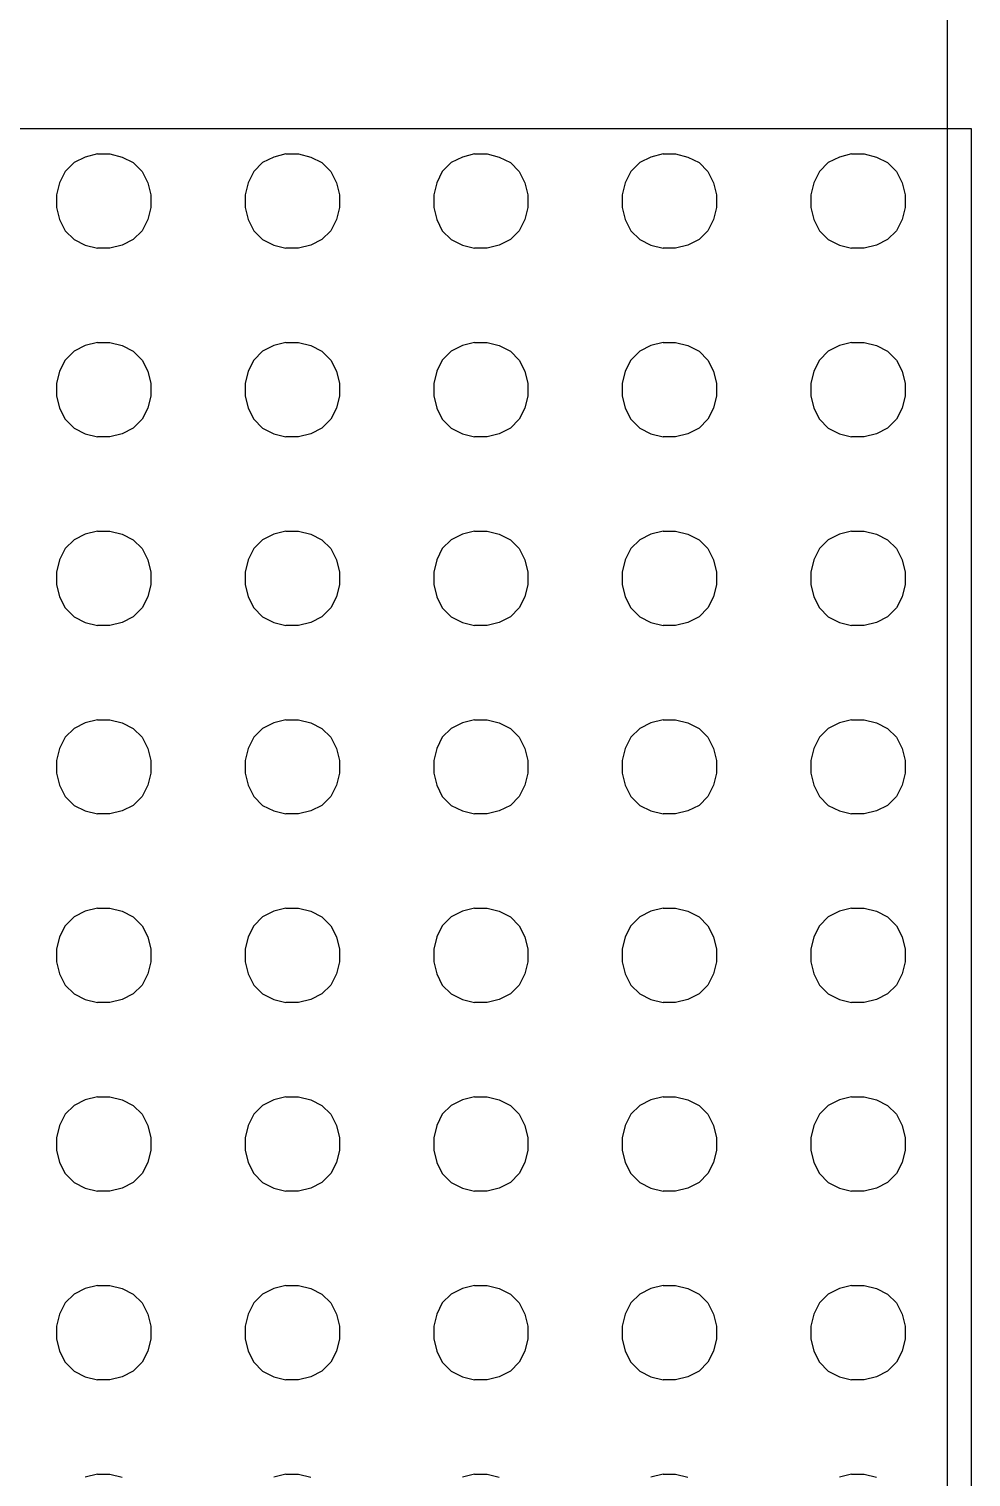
# Model space of a CAD drawing. Header units: inches. Extents: x -1316 to 22433, y -200 to 8737.
# Drawn here: x 155.725 to 157.222, y 853.989 to 856.291 of the extents above; entities that cross this region are included whole.
import ezdxf

# ---------------------------------------------------------------- set-up
doc = ezdxf.new("R2010")
doc.units = ezdxf.units.IN
doc.header["$LTSCALE"] = 10
doc.header["$MEASUREMENT"] = 0
doc.layers.get('0').update_dxf_attribs({"linetype": 'CONTINUOUS'})
for name, color, linetype in [('HATCH', 5, 'CONTINUOUS'), ('S-HDWR', 104, 'CONTINUOUS'), ('S-ROOF', 2, 'CONTINUOUS'), ('S-WALL', 6, 'CONTINUOUS'), ('WALL', 7, 'CONTINUOUS')]:
    doc.layers.add(name, color=color, linetype=linetype)

# ---------------------------------------------------------------- blocks, each defined once
blk = doc.blocks.new('*X345')
at = {"color": 0}
for p, q in [((315.4267, 24.6877), (315.4073, 24.6925)), ((315.4267, 24.6877), (315.4466, 24.6877)), ((315.4466, 24.6877), (315.4659, 24.6925)), ((315.7264, 24.6877), (315.7071, 24.6925)), ((315.7264, 24.6877), (315.7463, 24.6877)), ((315.7463, 24.6877), (315.7657, 24.6925)), ((316.0261, 24.6877), (316.0068, 24.6925)), ((316.0261, 24.6877), (316.0461, 24.6877)), ((316.0461, 24.6877), (316.0654, 24.6925)), ((316.3259, 24.6877), (316.3066, 24.6925)), ((316.3259, 24.6877), (316.3458, 24.6877)), ((316.3458, 24.6877), (316.3651, 24.6925)), ((316.6256, 24.6877), (316.6063, 24.6925)), ((316.6256, 24.6877), (316.6455, 24.6877)), ((316.6455, 24.6877), (316.6649, 24.6925)), ((315.4073, 24.533), (315.4267, 24.5378)), ((315.4466, 24.5378), (315.4267, 24.5378)), ((315.4659, 24.533), (315.4466, 24.5378)), ((315.7071, 24.533), (315.7264, 24.5378)), ((315.7463, 24.5378), (315.7264, 24.5378)), ((315.7657, 24.533), (315.7463, 24.5378)), ((316.0068, 24.533), (316.0261, 24.5378)), ((316.0461, 24.5378), (316.0261, 24.5378)), ((316.0654, 24.533), (316.0461, 24.5378)), ((316.3066, 24.533), (316.3259, 24.5378)), ((316.3458, 24.5378), (316.3259, 24.5378)), ((316.3651, 24.533), (316.3458, 24.5378)), ((316.6063, 24.533), (316.6256, 24.5378)), ((316.6455, 24.5378), (316.6256, 24.5378)), ((316.6649, 24.533), (316.6455, 24.5378)), ((315.3754, 24.51), (315.3895, 24.5241)), ((315.3895, 24.5241), (315.4073, 24.533)), ((315.4837, 24.5241), (315.4659, 24.533)), ((315.4978, 24.51), (315.4837, 24.5241)), ((315.6752, 24.51), (315.6893, 24.5241)), ((315.6893, 24.5241), (315.7071, 24.533)), ((315.7835, 24.5241), (315.7657, 24.533)), ((315.7976, 24.51), (315.7835, 24.5241)), ((315.9749, 24.51), (315.989, 24.5241)), ((315.989, 24.5241), (316.0068, 24.533)), ((316.0832, 24.5241), (316.0654, 24.533)), ((316.0973, 24.51), (316.0832, 24.5241)), ((316.2747, 24.51), (316.2887, 24.5241)), ((316.2887, 24.5241), (316.3066, 24.533)), ((316.383, 24.5241), (316.3651, 24.533)), ((316.397, 24.51), (316.383, 24.5241)), ((316.5744, 24.51), (316.5885, 24.5241)), ((316.5885, 24.5241), (316.6063, 24.533)), ((316.6827, 24.5241), (316.6649, 24.533)), ((316.6968, 24.51), (316.6827, 24.5241)), ((315.3617, 24.4729), (315.3665, 24.4922)), ((315.3665, 24.4922), (315.3754, 24.51)), ((315.5067, 24.4922), (315.4978, 24.51)), ((315.5116, 24.4729), (315.5067, 24.4922)), ((315.6614, 24.4729), (315.6663, 24.4922)), ((315.6663, 24.4922), (315.6752, 24.51)), ((315.8065, 24.4922), (315.7976, 24.51)), ((315.8113, 24.4729), (315.8065, 24.4922)), ((315.9612, 24.4729), (315.966, 24.4922)), ((315.966, 24.4922), (315.9749, 24.51)), ((316.1062, 24.4922), (316.0973, 24.51)), ((316.111, 24.4729), (316.1062, 24.4922)), ((316.2609, 24.4729), (316.2657, 24.4922)), ((316.2657, 24.4922), (316.2747, 24.51)), ((316.4059, 24.4922), (316.397, 24.51)), ((316.4108, 24.4729), (316.4059, 24.4922)), ((316.5606, 24.4729), (316.5655, 24.4922)), ((316.5655, 24.4922), (316.5744, 24.51)), ((316.7057, 24.4922), (316.6968, 24.51)), ((316.7105, 24.4729), (316.7057, 24.4922)), ((315.3617, 24.4529), (315.3617, 24.4729)), ((315.5116, 24.4529), (315.5116, 24.4729)), ((315.6614, 24.4529), (315.6614, 24.4729)), ((315.8113, 24.4529), (315.8113, 24.4729)), ((315.9612, 24.4529), (315.9612, 24.4729)), ((316.111, 24.4529), (316.111, 24.4729)), ((316.2609, 24.4529), (316.2609, 24.4729)), ((316.4108, 24.4529), (316.4108, 24.4729)), ((316.5606, 24.4529), (316.5606, 24.4729)), ((316.7105, 24.4529), (316.7105, 24.4729)), ((315.3665, 24.4336), (315.3617, 24.4529)), ((315.5067, 24.4336), (315.5116, 24.4529)), ((315.6663, 24.4336), (315.6614, 24.4529)), ((315.8065, 24.4336), (315.8113, 24.4529)), ((315.966, 24.4336), (315.9612, 24.4529)), ((316.1062, 24.4336), (316.111, 24.4529)), ((316.2657, 24.4336), (316.2609, 24.4529)), ((316.4059, 24.4336), (316.4108, 24.4529)), ((316.5655, 24.4336), (316.5606, 24.4529)), ((316.7057, 24.4336), (316.7105, 24.4529)), ((315.3754, 24.4158), (315.3665, 24.4336)), ((315.4978, 24.4158), (315.5067, 24.4336)), ((315.6752, 24.4158), (315.6663, 24.4336)), ((315.7976, 24.4158), (315.8065, 24.4336)), ((315.9749, 24.4158), (315.966, 24.4336)), ((316.0973, 24.4158), (316.1062, 24.4336)), ((316.2747, 24.4158), (316.2657, 24.4336)), ((316.397, 24.4158), (316.4059, 24.4336)), ((316.5744, 24.4158), (316.5655, 24.4336)), ((316.6968, 24.4158), (316.7057, 24.4336)), ((315.3895, 24.4017), (315.3754, 24.4158)), ((315.4073, 24.3928), (315.3895, 24.4017)), ((315.4659, 24.3928), (315.4837, 24.4017)), ((315.4837, 24.4017), (315.4978, 24.4158)), ((315.6893, 24.4017), (315.6752, 24.4158)), ((315.7071, 24.3928), (315.6893, 24.4017)), ((315.7657, 24.3928), (315.7835, 24.4017)), ((315.7835, 24.4017), (315.7976, 24.4158)), ((315.989, 24.4017), (315.9749, 24.4158)), ((316.0068, 24.3928), (315.989, 24.4017)), ((316.0654, 24.3928), (316.0832, 24.4017)), ((316.0832, 24.4017), (316.0973, 24.4158)), ((316.2887, 24.4017), (316.2747, 24.4158)), ((316.3066, 24.3928), (316.2887, 24.4017)), ((316.3651, 24.3928), (316.383, 24.4017)), ((316.383, 24.4017), (316.397, 24.4158)), ((316.5885, 24.4017), (316.5744, 24.4158)), ((316.6063, 24.3928), (316.5885, 24.4017)), ((316.6649, 24.3928), (316.6827, 24.4017)), ((316.6827, 24.4017), (316.6968, 24.4158)), ((315.4267, 24.388), (315.4073, 24.3928)), ((315.4267, 24.388), (315.4466, 24.388)), ((315.4466, 24.388), (315.4659, 24.3928)), ((315.7264, 24.388), (315.7071, 24.3928)), ((315.7264, 24.388), (315.7463, 24.388)), ((315.7463, 24.388), (315.7657, 24.3928)), ((316.0261, 24.388), (316.0068, 24.3928)), ((316.0261, 24.388), (316.0461, 24.388)), ((316.0461, 24.388), (316.0654, 24.3928)), ((316.3259, 24.388), (316.3066, 24.3928)), ((316.3259, 24.388), (316.3458, 24.388)), ((316.3458, 24.388), (316.3651, 24.3928)), ((316.6256, 24.388), (316.6063, 24.3928)), ((316.6256, 24.388), (316.6455, 24.388)), ((316.6455, 24.388), (316.6649, 24.3928)), ((315.4073, 24.2333), (315.4267, 24.2381)), ((315.4466, 24.2381), (315.4267, 24.2381)), ((315.4659, 24.2333), (315.4466, 24.2381)), ((315.7071, 24.2333), (315.7264, 24.2381)), ((315.7463, 24.2381), (315.7264, 24.2381)), ((315.7657, 24.2333), (315.7463, 24.2381)), ((316.0068, 24.2333), (316.0261, 24.2381)), ((316.0461, 24.2381), (316.0261, 24.2381)), ((316.0654, 24.2333), (316.0461, 24.2381)), ((316.3066, 24.2333), (316.3259, 24.2381)), ((316.3458, 24.2381), (316.3259, 24.2381)), ((316.3651, 24.2333), (316.3458, 24.2381)), ((316.6063, 24.2333), (316.6256, 24.2381)), ((316.6455, 24.2381), (316.6256, 24.2381)), ((316.6649, 24.2333), (316.6455, 24.2381)), ((315.3754, 24.2103), (315.3895, 24.2243)), ((315.3895, 24.2243), (315.4073, 24.2333)), ((315.4837, 24.2243), (315.4659, 24.2333)), ((315.4978, 24.2103), (315.4837, 24.2243)), ((315.6752, 24.2103), (315.6893, 24.2243)), ((315.6893, 24.2243), (315.7071, 24.2333)), ((315.7835, 24.2243), (315.7657, 24.2333)), ((315.7976, 24.2103), (315.7835, 24.2243)), ((315.9749, 24.2103), (315.989, 24.2243)), ((315.989, 24.2243), (316.0068, 24.2333)), ((316.0832, 24.2243), (316.0654, 24.2333)), ((316.0973, 24.2103), (316.0832, 24.2243)), ((316.2747, 24.2103), (316.2887, 24.2243)), ((316.2887, 24.2243), (316.3066, 24.2333)), ((316.383, 24.2243), (316.3651, 24.2333)), ((316.397, 24.2103), (316.383, 24.2243)), ((316.5744, 24.2103), (316.5885, 24.2243)), ((316.5885, 24.2243), (316.6063, 24.2333)), ((316.6827, 24.2243), (316.6649, 24.2333)), ((316.6968, 24.2103), (316.6827, 24.2243)), ((315.3617, 24.1731), (315.3665, 24.1924)), ((315.3665, 24.1924), (315.3754, 24.2103)), ((315.5067, 24.1924), (315.4978, 24.2103)), ((315.5116, 24.1731), (315.5067, 24.1924)), ((315.6614, 24.1731), (315.6663, 24.1924)), ((315.6663, 24.1924), (315.6752, 24.2103)), ((315.8065, 24.1924), (315.7976, 24.2103)), ((315.8113, 24.1731), (315.8065, 24.1924)), ((315.9612, 24.1731), (315.966, 24.1924)), ((315.966, 24.1924), (315.9749, 24.2103)), ((316.1062, 24.1924), (316.0973, 24.2103)), ((316.111, 24.1731), (316.1062, 24.1924)), ((316.2609, 24.1731), (316.2657, 24.1924)), ((316.2657, 24.1924), (316.2747, 24.2103)), ((316.4059, 24.1924), (316.397, 24.2103)), ((316.4108, 24.1731), (316.4059, 24.1924)), ((316.5606, 24.1731), (316.5655, 24.1924)), ((316.5655, 24.1924), (316.5744, 24.2103)), ((316.7057, 24.1924), (316.6968, 24.2103)), ((316.7105, 24.1731), (316.7057, 24.1924)), ((315.3617, 24.1532), (315.3617, 24.1731)), ((315.5116, 24.1532), (315.5116, 24.1731)), ((315.6614, 24.1532), (315.6614, 24.1731)), ((315.8113, 24.1532), (315.8113, 24.1731)), ((315.9612, 24.1532), (315.9612, 24.1731)), ((316.111, 24.1532), (316.111, 24.1731)), ((316.2609, 24.1532), (316.2609, 24.1731)), ((316.4108, 24.1532), (316.4108, 24.1731)), ((316.5606, 24.1532), (316.5606, 24.1731)), ((316.7105, 24.1532), (316.7105, 24.1731)), ((315.3665, 24.1339), (315.3617, 24.1532)), ((315.5067, 24.1339), (315.5116, 24.1532)), ((315.6663, 24.1339), (315.6614, 24.1532)), ((315.8065, 24.1339), (315.8113, 24.1532)), ((315.966, 24.1339), (315.9612, 24.1532)), ((316.1062, 24.1339), (316.111, 24.1532)), ((316.2657, 24.1339), (316.2609, 24.1532)), ((316.4059, 24.1339), (316.4108, 24.1532)), ((316.5655, 24.1339), (316.5606, 24.1532)), ((316.7057, 24.1339), (316.7105, 24.1532)), ((315.3754, 24.116), (315.3665, 24.1339)), ((315.4978, 24.116), (315.5067, 24.1339)), ((315.6752, 24.116), (315.6663, 24.1339)), ((315.7976, 24.116), (315.8065, 24.1339)), ((315.9749, 24.116), (315.966, 24.1339)), ((316.0973, 24.116), (316.1062, 24.1339)), ((316.2747, 24.116), (316.2657, 24.1339)), ((316.397, 24.116), (316.4059, 24.1339)), ((316.5744, 24.116), (316.5655, 24.1339)), ((316.6968, 24.116), (316.7057, 24.1339)), ((315.3895, 24.102), (315.3754, 24.116)), ((315.4073, 24.0931), (315.3895, 24.102)), ((315.4659, 24.0931), (315.4837, 24.102)), ((315.4837, 24.102), (315.4978, 24.116)), ((315.6893, 24.102), (315.6752, 24.116)), ((315.7071, 24.0931), (315.6893, 24.102)), ((315.7657, 24.0931), (315.7835, 24.102)), ((315.7835, 24.102), (315.7976, 24.116)), ((315.989, 24.102), (315.9749, 24.116)), ((316.0068, 24.0931), (315.989, 24.102)), ((316.0654, 24.0931), (316.0832, 24.102)), ((316.0832, 24.102), (316.0973, 24.116)), ((316.2887, 24.102), (316.2747, 24.116)), ((316.3066, 24.0931), (316.2887, 24.102)), ((316.3651, 24.0931), (316.383, 24.102)), ((316.383, 24.102), (316.397, 24.116)), ((316.5885, 24.102), (316.5744, 24.116)), ((316.6063, 24.0931), (316.5885, 24.102)), ((316.6649, 24.0931), (316.6827, 24.102)), ((316.6827, 24.102), (316.6968, 24.116)), ((315.4267, 24.0882), (315.4073, 24.093)), ((315.4267, 24.0882), (315.4466, 24.0882)), ((315.4466, 24.0882), (315.4659, 24.093)), ((315.7264, 24.0882), (315.7071, 24.093)), ((315.7264, 24.0882), (315.7463, 24.0882)), ((315.7463, 24.0882), (315.7657, 24.093)), ((316.0261, 24.0882), (316.0068, 24.093)), ((316.0261, 24.0882), (316.0461, 24.0882)), ((316.0461, 24.0882), (316.0654, 24.093)), ((316.3259, 24.0882), (316.3066, 24.093)), ((316.3259, 24.0882), (316.3458, 24.0882)), ((316.3458, 24.0882), (316.3651, 24.093)), ((316.6256, 24.0882), (316.6063, 24.093)), ((316.6256, 24.0882), (316.6455, 24.0882)), ((316.6455, 24.0882), (316.6649, 24.093)), ((315.4073, 23.9335), (315.4267, 23.9383)), ((315.4466, 23.9384), (315.4267, 23.9384)), ((315.4659, 23.9335), (315.4466, 23.9383)), ((315.7071, 23.9335), (315.7264, 23.9383)), ((315.7463, 23.9384), (315.7264, 23.9384)), ((315.7657, 23.9335), (315.7463, 23.9383)), ((316.0068, 23.9335), (316.0261, 23.9383)), ((316.0461, 23.9384), (316.0261, 23.9384)), ((316.0654, 23.9335), (316.0461, 23.9383)), ((316.3066, 23.9335), (316.3259, 23.9383)), ((316.3458, 23.9384), (316.3259, 23.9384)), ((316.3651, 23.9335), (316.3458, 23.9383)), ((316.6063, 23.9335), (316.6256, 23.9383)), ((316.6455, 23.9384), (316.6256, 23.9384)), ((316.6649, 23.9335), (316.6455, 23.9383)), ((315.3754, 23.9105), (315.3895, 23.9246)), ((315.3895, 23.9246), (315.4073, 23.9335)), ((315.4837, 23.9246), (315.4659, 23.9335)), ((315.4978, 23.9105), (315.4837, 23.9246)), ((315.6752, 23.9105), (315.6893, 23.9246)), ((315.6893, 23.9246), (315.7071, 23.9335)), ((315.7835, 23.9246), (315.7657, 23.9335)), ((315.7976, 23.9105), (315.7835, 23.9246)), ((315.9749, 23.9105), (315.989, 23.9246)), ((315.989, 23.9246), (316.0068, 23.9335)), ((316.0832, 23.9246), (316.0654, 23.9335)), ((316.0973, 23.9105), (316.0832, 23.9246)), ((316.2747, 23.9105), (316.2887, 23.9246)), ((316.2887, 23.9246), (316.3066, 23.9335)), ((316.383, 23.9246), (316.3651, 23.9335)), ((316.397, 23.9105), (316.383, 23.9246)), ((316.5744, 23.9105), (316.5885, 23.9246)), ((316.5885, 23.9246), (316.6063, 23.9335)), ((316.6827, 23.9246), (316.6649, 23.9335)), ((316.6968, 23.9105), (316.6827, 23.9246)), ((315.3617, 23.8734), (315.3665, 23.8927)), ((315.3665, 23.8927), (315.3754, 23.9105)), ((315.5067, 23.8927), (315.4978, 23.9105)), ((315.5116, 23.8734), (315.5067, 23.8927)), ((315.6614, 23.8734), (315.6663, 23.8927)), ((315.6663, 23.8927), (315.6752, 23.9105)), ((315.8065, 23.8927), (315.7976, 23.9105)), ((315.8113, 23.8734), (315.8065, 23.8927)), ((315.9612, 23.8734), (315.966, 23.8927)), ((315.966, 23.8927), (315.9749, 23.9105)), ((316.1062, 23.8927), (316.0973, 23.9105)), ((316.111, 23.8734), (316.1062, 23.8927)), ((316.2609, 23.8734), (316.2657, 23.8927)), ((316.2657, 23.8927), (316.2747, 23.9105)), ((316.4059, 23.8927), (316.397, 23.9105)), ((316.4108, 23.8734), (316.4059, 23.8927)), ((316.5606, 23.8734), (316.5655, 23.8927)), ((316.5655, 23.8927), (316.5744, 23.9105)), ((316.7057, 23.8927), (316.6968, 23.9105)), ((316.7105, 23.8734), (316.7057, 23.8927)), ((315.3617, 23.8535), (315.3617, 23.8734)), ((315.5116, 23.8535), (315.5116, 23.8734)), ((315.6614, 23.8535), (315.6614, 23.8734)), ((315.8113, 23.8535), (315.8113, 23.8734)), ((315.9612, 23.8535), (315.9612, 23.8734)), ((316.111, 23.8535), (316.111, 23.8734)), ((316.2609, 23.8535), (316.2609, 23.8734)), ((316.4108, 23.8535), (316.4108, 23.8734)), ((316.5606, 23.8535), (316.5606, 23.8734)), ((316.7105, 23.8535), (316.7105, 23.8734)), ((315.3665, 23.8341), (315.3617, 23.8535)), ((315.5067, 23.8341), (315.5116, 23.8535)), ((315.6663, 23.8341), (315.6614, 23.8535)), ((315.8065, 23.8341), (315.8113, 23.8535)), ((315.966, 23.8341), (315.9612, 23.8535)), ((316.1062, 23.8341), (316.111, 23.8535)), ((316.2657, 23.8341), (316.2609, 23.8535)), ((316.4059, 23.8341), (316.4108, 23.8535)), ((316.5655, 23.8341), (316.5606, 23.8535)), ((316.7057, 23.8341), (316.7105, 23.8535)), ((315.3754, 23.8163), (315.3665, 23.8341)), ((315.4978, 23.8163), (315.5067, 23.8341)), ((315.6752, 23.8163), (315.6663, 23.8341)), ((315.7976, 23.8163), (315.8065, 23.8341)), ((315.9749, 23.8163), (315.966, 23.8341)), ((316.0973, 23.8163), (316.1062, 23.8341)), ((316.2747, 23.8163), (316.2657, 23.8341)), ((316.397, 23.8163), (316.4059, 23.8341)), ((316.5744, 23.8163), (316.5655, 23.8341)), ((316.6968, 23.8163), (316.7057, 23.8341)), ((315.3895, 23.8022), (315.3754, 23.8163)), ((315.4073, 23.7933), (315.3895, 23.8022)), ((315.4659, 23.7933), (315.4837, 23.8022)), ((315.4837, 23.8022), (315.4978, 23.8163)), ((315.6893, 23.8022), (315.6752, 23.8163)), ((315.7071, 23.7933), (315.6893, 23.8022)), ((315.7657, 23.7933), (315.7835, 23.8022)), ((315.7835, 23.8022), (315.7976, 23.8163)), ((315.989, 23.8022), (315.9749, 23.8163)), ((316.0068, 23.7933), (315.989, 23.8022)), ((316.0654, 23.7933), (316.0832, 23.8022)), ((316.0832, 23.8022), (316.0973, 23.8163)), ((316.2887, 23.8022), (316.2747, 23.8163)), ((316.3066, 23.7933), (316.2887, 23.8022)), ((316.3651, 23.7933), (316.383, 23.8022)), ((316.383, 23.8022), (316.397, 23.8163)), ((316.5885, 23.8022), (316.5744, 23.8163)), ((316.6063, 23.7933), (316.5885, 23.8022)), ((316.6649, 23.7933), (316.6827, 23.8022)), ((316.6827, 23.8022), (316.6968, 23.8163)), ((315.4267, 23.7885), (315.4073, 23.7933)), ((315.4267, 23.7885), (315.4466, 23.7885)), ((315.4466, 23.7885), (315.4659, 23.7933)), ((315.7264, 23.7885), (315.7071, 23.7933)), ((315.7264, 23.7885), (315.7463, 23.7885)), ((315.7463, 23.7885), (315.7657, 23.7933)), ((316.0261, 23.7885), (316.0068, 23.7933)), ((316.0261, 23.7885), (316.0461, 23.7885)), ((316.0461, 23.7885), (316.0654, 23.7933)), ((316.3259, 23.7885), (316.3066, 23.7933)), ((316.3259, 23.7885), (316.3458, 23.7885)), ((316.3458, 23.7885), (316.3651, 23.7933)), ((316.6256, 23.7885), (316.6063, 23.7933)), ((316.6256, 23.7885), (316.6455, 23.7885)), ((316.6455, 23.7885), (316.6649, 23.7933)), ((315.4073, 23.6338), (315.4267, 23.6386)), ((315.4466, 23.6386), (315.4267, 23.6386)), ((315.4659, 23.6338), (315.4466, 23.6386)), ((315.7071, 23.6338), (315.7264, 23.6386)), ((315.7463, 23.6386), (315.7264, 23.6386)), ((315.7657, 23.6338), (315.7463, 23.6386)), ((316.0068, 23.6338), (316.0261, 23.6386)), ((316.0461, 23.6386), (316.0261, 23.6386)), ((316.0654, 23.6338), (316.0461, 23.6386)), ((316.3066, 23.6338), (316.3259, 23.6386)), ((316.3458, 23.6386), (316.3259, 23.6386)), ((316.3651, 23.6338), (316.3458, 23.6386)), ((316.6063, 23.6338), (316.6256, 23.6386)), ((316.6455, 23.6386), (316.6256, 23.6386)), ((316.6649, 23.6338), (316.6455, 23.6386)), ((315.3754, 23.6108), (315.3895, 23.6249)), ((315.3895, 23.6249), (315.4073, 23.6338)), ((315.4837, 23.6249), (315.4659, 23.6338)), ((315.4978, 23.6108), (315.4837, 23.6249)), ((315.6752, 23.6108), (315.6893, 23.6249)), ((315.6893, 23.6249), (315.7071, 23.6338)), ((315.7835, 23.6249), (315.7657, 23.6338)), ((315.7976, 23.6108), (315.7835, 23.6249)), ((315.9749, 23.6108), (315.989, 23.6249)), ((315.989, 23.6249), (316.0068, 23.6338)), ((316.0832, 23.6249), (316.0654, 23.6338)), ((316.0973, 23.6108), (316.0832, 23.6249)), ((316.2747, 23.6108), (316.2887, 23.6249)), ((316.2887, 23.6249), (316.3066, 23.6338)), ((316.383, 23.6249), (316.3651, 23.6338)), ((316.397, 23.6108), (316.383, 23.6249)), ((316.5744, 23.6108), (316.5885, 23.6249)), ((316.5885, 23.6249), (316.6063, 23.6338)), ((316.6827, 23.6249), (316.6649, 23.6338)), ((316.6968, 23.6108), (316.6827, 23.6249)), ((315.3617, 23.5736), (315.3665, 23.593)), ((315.3665, 23.593), (315.3754, 23.6108)), ((315.5067, 23.593), (315.4978, 23.6108)), ((315.5116, 23.5736), (315.5067, 23.593)), ((315.6614, 23.5736), (315.6663, 23.593)), ((315.6663, 23.593), (315.6752, 23.6108)), ((315.8065, 23.593), (315.7976, 23.6108)), ((315.8113, 23.5736), (315.8065, 23.593)), ((315.9612, 23.5736), (315.966, 23.593)), ((315.966, 23.593), (315.9749, 23.6108)), ((316.1062, 23.593), (316.0973, 23.6108)), ((316.111, 23.5736), (316.1062, 23.593)), ((316.2609, 23.5736), (316.2657, 23.593)), ((316.2657, 23.593), (316.2747, 23.6108)), ((316.4059, 23.593), (316.397, 23.6108)), ((316.4108, 23.5736), (316.4059, 23.593)), ((316.5606, 23.5736), (316.5655, 23.593)), ((316.5655, 23.593), (316.5744, 23.6108)), ((316.7057, 23.593), (316.6968, 23.6108)), ((316.7105, 23.5736), (316.7057, 23.593)), ((315.3617, 23.5537), (315.3617, 23.5736)), ((315.5116, 23.5537), (315.5116, 23.5736)), ((315.6614, 23.5537), (315.6614, 23.5736)), ((315.8113, 23.5537), (315.8113, 23.5736)), ((315.9612, 23.5537), (315.9612, 23.5736)), ((316.111, 23.5537), (316.111, 23.5736)), ((316.2609, 23.5537), (316.2609, 23.5736)), ((316.4108, 23.5537), (316.4108, 23.5736)), ((316.5606, 23.5537), (316.5606, 23.5736)), ((316.7105, 23.5537), (316.7105, 23.5736)), ((315.3665, 23.5344), (315.3617, 23.5537)), ((315.5067, 23.5344), (315.5116, 23.5537)), ((315.6663, 23.5344), (315.6614, 23.5537)), ((315.8065, 23.5344), (315.8113, 23.5537)), ((315.966, 23.5344), (315.9612, 23.5537)), ((316.1062, 23.5344), (316.111, 23.5537)), ((316.2657, 23.5344), (316.2609, 23.5537)), ((316.4059, 23.5344), (316.4108, 23.5537)), ((316.5655, 23.5344), (316.5606, 23.5537)), ((316.7057, 23.5344), (316.7105, 23.5537)), ((315.3754, 23.5166), (315.3665, 23.5344)), ((315.4978, 23.5166), (315.5067, 23.5344)), ((315.6752, 23.5166), (315.6663, 23.5344)), ((315.7976, 23.5166), (315.8065, 23.5344)), ((315.9749, 23.5166), (315.966, 23.5344)), ((316.0973, 23.5166), (316.1062, 23.5344)), ((316.2747, 23.5166), (316.2657, 23.5344)), ((316.397, 23.5166), (316.4059, 23.5344)), ((316.5744, 23.5166), (316.5655, 23.5344)), ((316.6968, 23.5166), (316.7057, 23.5344)), ((315.3895, 23.5025), (315.3754, 23.5166)), ((315.4073, 23.4936), (315.3895, 23.5025)), ((315.4659, 23.4936), (315.4837, 23.5025)), ((315.4837, 23.5025), (315.4978, 23.5166)), ((315.6893, 23.5025), (315.6752, 23.5166)), ((315.7071, 23.4936), (315.6893, 23.5025)), ((315.7657, 23.4936), (315.7835, 23.5025)), ((315.7835, 23.5025), (315.7976, 23.5166)), ((315.989, 23.5025), (315.9749, 23.5166)), ((316.0068, 23.4936), (315.989, 23.5025)), ((316.0654, 23.4936), (316.0832, 23.5025)), ((316.0832, 23.5025), (316.0973, 23.5166)), ((316.2887, 23.5025), (316.2747, 23.5166)), ((316.3066, 23.4936), (316.2887, 23.5025)), ((316.3651, 23.4936), (316.383, 23.5025)), ((316.383, 23.5025), (316.397, 23.5166)), ((316.5885, 23.5025), (316.5744, 23.5166)), ((316.6063, 23.4936), (316.5885, 23.5025)), ((316.6649, 23.4936), (316.6827, 23.5025)), ((316.6827, 23.5025), (316.6968, 23.5166)), ((315.4267, 23.4887), (315.4073, 23.4936)), ((315.4267, 23.4887), (315.4466, 23.4887)), ((315.4466, 23.4887), (315.4659, 23.4936)), ((315.7264, 23.4887), (315.7071, 23.4936)), ((315.7264, 23.4887), (315.7463, 23.4887)), ((315.7463, 23.4887), (315.7657, 23.4936)), ((316.0261, 23.4887), (316.0068, 23.4936)), ((316.0261, 23.4887), (316.0461, 23.4887)), ((316.0461, 23.4887), (316.0654, 23.4936)), ((316.3259, 23.4887), (316.3066, 23.4936)), ((316.3259, 23.4887), (316.3458, 23.4887)), ((316.3458, 23.4887), (316.3651, 23.4936)), ((316.6256, 23.4887), (316.6063, 23.4936)), ((316.6256, 23.4887), (316.6455, 23.4887)), ((316.6455, 23.4887), (316.6649, 23.4936)), ((315.3754, 23.311), (315.3895, 23.3251)), ((315.3895, 23.3251), (315.4073, 23.334)), ((315.4073, 23.334), (315.4267, 23.3389)), ((315.4466, 23.3389), (315.4267, 23.3389)), ((315.4659, 23.334), (315.4466, 23.3389)), ((315.4837, 23.3251), (315.4659, 23.334)), ((315.4978, 23.311), (315.4837, 23.3251)), ((315.6752, 23.311), (315.6893, 23.3251)), ((315.6893, 23.3251), (315.7071, 23.334)), ((315.7071, 23.334), (315.7264, 23.3389)), ((315.7463, 23.3389), (315.7264, 23.3389)), ((315.7657, 23.334), (315.7463, 23.3389)), ((315.7835, 23.3251), (315.7657, 23.334)), ((315.7976, 23.311), (315.7835, 23.3251)), ((315.9749, 23.311), (315.989, 23.3251)), ((315.989, 23.3251), (316.0068, 23.334)), ((316.0068, 23.334), (316.0261, 23.3389)), ((316.0461, 23.3389), (316.0261, 23.3389)), ((316.0654, 23.334), (316.0461, 23.3389)), ((316.0832, 23.3251), (316.0654, 23.334)), ((316.0973, 23.311), (316.0832, 23.3251)), ((316.2747, 23.311), (316.2887, 23.3251)), ((316.2887, 23.3251), (316.3066, 23.334)), ((316.3066, 23.334), (316.3259, 23.3389)), ((316.3458, 23.3389), (316.3259, 23.3389)), ((316.3651, 23.334), (316.3458, 23.3389)), ((316.383, 23.3251), (316.3651, 23.334)), ((316.397, 23.311), (316.383, 23.3251)), ((316.5744, 23.311), (316.5885, 23.3251)), ((316.5885, 23.3251), (316.6063, 23.334)), ((316.6063, 23.334), (316.6256, 23.3389)), ((316.6455, 23.3389), (316.6256, 23.3389)), ((316.6649, 23.334), (316.6455, 23.3389)), ((316.6827, 23.3251), (316.6649, 23.334)), ((316.6968, 23.311), (316.6827, 23.3251)), ((315.3617, 23.2739), (315.3665, 23.2932)), ((315.3665, 23.2932), (315.3754, 23.311)), ((315.5067, 23.2932), (315.4978, 23.311)), ((315.5116, 23.2739), (315.5067, 23.2932)), ((315.6614, 23.2739), (315.6663, 23.2932)), ((315.6663, 23.2932), (315.6752, 23.311)), ((315.8065, 23.2932), (315.7976, 23.311)), ((315.8113, 23.2739), (315.8065, 23.2932)), ((315.9612, 23.2739), (315.966, 23.2932)), ((315.966, 23.2932), (315.9749, 23.311)), ((316.1062, 23.2932), (316.0973, 23.311)), ((316.111, 23.2739), (316.1062, 23.2932)), ((316.2609, 23.2739), (316.2657, 23.2932)), ((316.2657, 23.2932), (316.2747, 23.311)), ((316.4059, 23.2932), (316.397, 23.311)), ((316.4108, 23.2739), (316.4059, 23.2932)), ((316.5606, 23.2739), (316.5655, 23.2932)), ((316.5655, 23.2932), (316.5744, 23.311)), ((316.7057, 23.2932), (316.6968, 23.311)), ((316.7105, 23.2739), (316.7057, 23.2932)), ((315.3617, 23.254), (315.3617, 23.2739)), ((315.5116, 23.254), (315.5116, 23.2739)), ((315.6614, 23.254), (315.6614, 23.2739)), ((315.8113, 23.254), (315.8113, 23.2739)), ((315.9612, 23.254), (315.9612, 23.2739)), ((316.111, 23.254), (316.111, 23.2739)), ((316.2609, 23.254), (316.2609, 23.2739)), ((316.4108, 23.254), (316.4108, 23.2739)), ((316.5606, 23.254), (316.5606, 23.2739)), ((316.7105, 23.254), (316.7105, 23.2739)), ((315.3665, 23.2346), (315.3617, 23.254)), ((315.5067, 23.2346), (315.5116, 23.254)), ((315.6663, 23.2346), (315.6614, 23.254)), ((315.8065, 23.2346), (315.8113, 23.254)), ((315.966, 23.2346), (315.9612, 23.254)), ((316.1062, 23.2346), (316.111, 23.254)), ((316.2657, 23.2346), (316.2609, 23.254)), ((316.4059, 23.2346), (316.4108, 23.254)), ((316.5655, 23.2346), (316.5606, 23.254)), ((316.7057, 23.2346), (316.7105, 23.254)), ((315.3754, 23.2168), (315.3665, 23.2346)), ((315.4978, 23.2168), (315.5067, 23.2346)), ((315.6752, 23.2168), (315.6663, 23.2346)), ((315.7976, 23.2168), (315.8065, 23.2346)), ((315.9749, 23.2168), (315.966, 23.2346)), ((316.0973, 23.2168), (316.1062, 23.2346)), ((316.2747, 23.2168), (316.2657, 23.2346)), ((316.397, 23.2168), (316.4059, 23.2346)), ((316.5744, 23.2168), (316.5655, 23.2346)), ((316.6968, 23.2168), (316.7057, 23.2346)), ((315.3895, 23.2027), (315.3754, 23.2168)), ((315.4073, 23.1938), (315.3895, 23.2027)), ((315.4659, 23.1938), (315.4837, 23.2027)), ((315.4837, 23.2027), (315.4978, 23.2168)), ((315.6893, 23.2027), (315.6752, 23.2168)), ((315.7071, 23.1938), (315.6893, 23.2027)), ((315.7657, 23.1938), (315.7835, 23.2027)), ((315.7835, 23.2027), (315.7976, 23.2168)), ((315.989, 23.2027), (315.9749, 23.2168)), ((316.0068, 23.1938), (315.989, 23.2027)), ((316.0654, 23.1938), (316.0832, 23.2027)), ((316.0832, 23.2027), (316.0973, 23.2168)), ((316.2887, 23.2027), (316.2747, 23.2168)), ((316.3066, 23.1938), (316.2887, 23.2027)), ((316.3651, 23.1938), (316.383, 23.2027)), ((316.383, 23.2027), (316.397, 23.2168)), ((316.5885, 23.2027), (316.5744, 23.2168)), ((316.6063, 23.1938), (316.5885, 23.2027)), ((316.6649, 23.1938), (316.6827, 23.2027)), ((316.6827, 23.2027), (316.6968, 23.2168)), ((315.4267, 23.189), (315.4073, 23.1938)), ((315.4267, 23.189), (315.4466, 23.189)), ((315.4466, 23.189), (315.4659, 23.1938)), ((315.7264, 23.189), (315.7071, 23.1938)), ((315.7264, 23.189), (315.7463, 23.189)), ((315.7463, 23.189), (315.7657, 23.1938)), ((316.0261, 23.189), (316.0068, 23.1938)), ((316.0261, 23.189), (316.0461, 23.189)), ((316.0461, 23.189), (316.0654, 23.1938)), ((316.3259, 23.189), (316.3066, 23.1938)), ((316.3259, 23.189), (316.3458, 23.189)), ((316.3458, 23.189), (316.3651, 23.1938)), ((316.6256, 23.189), (316.6063, 23.1938)), ((316.6256, 23.189), (316.6455, 23.189)), ((316.6455, 23.189), (316.6649, 23.1938)), ((315.3754, 23.0113), (315.3895, 23.0254)), ((315.3895, 23.0254), (315.4073, 23.0343)), ((315.4073, 23.0343), (315.4267, 23.0391)), ((315.4466, 23.0391), (315.4267, 23.0391)), ((315.4659, 23.0343), (315.4466, 23.0391)), ((315.4837, 23.0254), (315.4659, 23.0343)), ((315.4978, 23.0113), (315.4837, 23.0254)), ((315.6752, 23.0113), (315.6893, 23.0254)), ((315.6893, 23.0254), (315.7071, 23.0343)), ((315.7071, 23.0343), (315.7264, 23.0391)), ((315.7463, 23.0391), (315.7264, 23.0391)), ((315.7657, 23.0343), (315.7463, 23.0391)), ((315.7835, 23.0254), (315.7657, 23.0343)), ((315.7976, 23.0113), (315.7835, 23.0254)), ((315.9749, 23.0113), (315.989, 23.0254)), ((315.989, 23.0254), (316.0068, 23.0343)), ((316.0068, 23.0343), (316.0261, 23.0391)), ((316.0461, 23.0391), (316.0261, 23.0391)), ((316.0654, 23.0343), (316.0461, 23.0391)), ((316.0832, 23.0254), (316.0654, 23.0343)), ((316.0973, 23.0113), (316.0832, 23.0254)), ((316.2747, 23.0113), (316.2887, 23.0254)), ((316.2887, 23.0254), (316.3066, 23.0343)), ((316.3066, 23.0343), (316.3259, 23.0391)), ((316.3458, 23.0391), (316.3259, 23.0391)), ((316.3651, 23.0343), (316.3458, 23.0391)), ((316.383, 23.0254), (316.3651, 23.0343)), ((316.397, 23.0113), (316.383, 23.0254)), ((316.5744, 23.0113), (316.5885, 23.0254)), ((316.5885, 23.0254), (316.6063, 23.0343)), ((316.6063, 23.0343), (316.6256, 23.0391)), ((316.6455, 23.0391), (316.6256, 23.0391)), ((316.6649, 23.0343), (316.6455, 23.0391)), ((316.6827, 23.0254), (316.6649, 23.0343)), ((316.6968, 23.0113), (316.6827, 23.0254)), ((315.3665, 22.9935), (315.3754, 23.0113)), ((315.5067, 22.9935), (315.4978, 23.0113)), ((315.6663, 22.9935), (315.6752, 23.0113)), ((315.8065, 22.9935), (315.7976, 23.0113)), ((315.966, 22.9935), (315.9749, 23.0113)), ((316.1062, 22.9935), (316.0973, 23.0113)), ((316.2657, 22.9935), (316.2747, 23.0113)), ((316.4059, 22.9935), (316.397, 23.0113)), ((316.5655, 22.9935), (316.5744, 23.0113)), ((316.7057, 22.9935), (316.6968, 23.0113)), ((315.3617, 22.9742), (315.3665, 22.9935)), ((315.3617, 22.9542), (315.3617, 22.9742)), ((315.5116, 22.9742), (315.5067, 22.9935)), ((315.5116, 22.9542), (315.5116, 22.9742)), ((315.6614, 22.9742), (315.6663, 22.9935)), ((315.6614, 22.9542), (315.6614, 22.9742)), ((315.8113, 22.9742), (315.8065, 22.9935)), ((315.8113, 22.9542), (315.8113, 22.9742)), ((315.9612, 22.9742), (315.966, 22.9935)), ((315.9612, 22.9542), (315.9612, 22.9742)), ((316.111, 22.9742), (316.1062, 22.9935)), ((316.111, 22.9542), (316.111, 22.9742)), ((316.2609, 22.9742), (316.2657, 22.9935)), ((316.2609, 22.9542), (316.2609, 22.9742)), ((316.4108, 22.9742), (316.4059, 22.9935)), ((316.4108, 22.9542), (316.4108, 22.9742)), ((316.5606, 22.9742), (316.5655, 22.9935)), ((316.5606, 22.9542), (316.5606, 22.9742)), ((316.7105, 22.9742), (316.7057, 22.9935)), ((316.7105, 22.9542), (316.7105, 22.9742)), ((315.3665, 22.9349), (315.3617, 22.9542)), ((315.5067, 22.9349), (315.5116, 22.9542)), ((315.6663, 22.9349), (315.6614, 22.9542)), ((315.8065, 22.9349), (315.8113, 22.9542)), ((315.966, 22.9349), (315.9612, 22.9542)), ((316.1062, 22.9349), (316.111, 22.9542)), ((316.2657, 22.9349), (316.2609, 22.9542)), ((316.4059, 22.9349), (316.4108, 22.9542)), ((316.5655, 22.9349), (316.5606, 22.9542)), ((316.7057, 22.9349), (316.7105, 22.9542)), ((315.3754, 22.9171), (315.3665, 22.9349)), ((315.4978, 22.9171), (315.5067, 22.9349)), ((315.6752, 22.9171), (315.6663, 22.9349)), ((315.7976, 22.9171), (315.8065, 22.9349)), ((315.9749, 22.9171), (315.966, 22.9349)), ((316.0973, 22.9171), (316.1062, 22.9349)), ((316.2747, 22.9171), (316.2657, 22.9349)), ((316.397, 22.9171), (316.4059, 22.9349)), ((316.5744, 22.9171), (316.5655, 22.9349)), ((316.6968, 22.9171), (316.7057, 22.9349)), ((315.3895, 22.903), (315.3754, 22.9171)), ((315.4073, 22.8941), (315.3895, 22.903)), ((315.4659, 22.8941), (315.4837, 22.903)), ((315.4837, 22.903), (315.4978, 22.9171)), ((315.6893, 22.903), (315.6752, 22.9171)), ((315.7071, 22.8941), (315.6893, 22.903)), ((315.7657, 22.8941), (315.7835, 22.903)), ((315.7835, 22.903), (315.7976, 22.9171)), ((315.989, 22.903), (315.9749, 22.9171)), ((316.0068, 22.8941), (315.989, 22.903)), ((316.0654, 22.8941), (316.0832, 22.903)), ((316.0832, 22.903), (316.0973, 22.9171)), ((316.2887, 22.903), (316.2747, 22.9171)), ((316.3066, 22.8941), (316.2887, 22.903)), ((316.3651, 22.8941), (316.383, 22.903)), ((316.383, 22.903), (316.397, 22.9171)), ((316.5885, 22.903), (316.5744, 22.9171)), ((316.6063, 22.8941), (316.5885, 22.903)), ((316.6649, 22.8941), (316.6827, 22.903)), ((316.6827, 22.903), (316.6968, 22.9171)), ((315.4267, 22.8893), (315.4073, 22.8941)), ((315.4267, 22.8893), (315.4466, 22.8893)), ((315.4466, 22.8893), (315.4659, 22.8941)), ((315.7264, 22.8893), (315.7071, 22.8941)), ((315.7264, 22.8893), (315.7463, 22.8893)), ((315.7463, 22.8893), (315.7657, 22.8941)), ((316.0261, 22.8893), (316.0068, 22.8941)), ((316.0261, 22.8893), (316.0461, 22.8893)), ((316.0461, 22.8893), (316.0654, 22.8941)), ((316.3259, 22.8893), (316.3066, 22.8941)), ((316.3259, 22.8893), (316.3458, 22.8893)), ((316.3458, 22.8893), (316.3651, 22.8941)), ((316.6256, 22.8893), (316.6063, 22.8941)), ((316.6256, 22.8893), (316.6455, 22.8893)), ((316.6455, 22.8893), (316.6649, 22.8941)), ((315.3754, 22.7116), (315.3895, 22.7257)), ((315.3895, 22.7257), (315.4073, 22.7346)), ((315.4073, 22.7346), (315.4267, 22.7394)), ((315.4466, 22.7394), (315.4267, 22.7394)), ((315.4659, 22.7346), (315.4466, 22.7394)), ((315.4837, 22.7257), (315.4659, 22.7346)), ((315.4978, 22.7116), (315.4837, 22.7257)), ((315.6752, 22.7116), (315.6893, 22.7257)), ((315.6893, 22.7257), (315.7071, 22.7346)), ((315.7071, 22.7346), (315.7264, 22.7394)), ((315.7463, 22.7394), (315.7264, 22.7394)), ((315.7657, 22.7346), (315.7463, 22.7394)), ((315.7835, 22.7257), (315.7657, 22.7346)), ((315.7976, 22.7116), (315.7835, 22.7257)), ((315.9749, 22.7116), (315.989, 22.7257)), ((315.989, 22.7257), (316.0068, 22.7346)), ((316.0068, 22.7346), (316.0261, 22.7394)), ((316.0461, 22.7394), (316.0261, 22.7394)), ((316.0654, 22.7346), (316.0461, 22.7394)), ((316.0832, 22.7257), (316.0654, 22.7346)), ((316.0973, 22.7116), (316.0832, 22.7257)), ((316.2747, 22.7116), (316.2887, 22.7257)), ((316.2887, 22.7257), (316.3066, 22.7346)), ((316.3066, 22.7346), (316.3259, 22.7394)), ((316.3458, 22.7394), (316.3259, 22.7394)), ((316.3651, 22.7346), (316.3458, 22.7394)), ((316.383, 22.7257), (316.3651, 22.7346)), ((316.397, 22.7116), (316.383, 22.7257)), ((316.5744, 22.7116), (316.5885, 22.7257)), ((316.5885, 22.7257), (316.6063, 22.7346)), ((316.6063, 22.7346), (316.6256, 22.7394)), ((316.6455, 22.7394), (316.6256, 22.7394)), ((316.6649, 22.7346), (316.6455, 22.7394)), ((316.6827, 22.7257), (316.6649, 22.7346)), ((316.6968, 22.7116), (316.6827, 22.7257)), ((315.3665, 22.6937), (315.3754, 22.7116)), ((315.5067, 22.6937), (315.4978, 22.7116)), ((315.6663, 22.6937), (315.6752, 22.7116)), ((315.8065, 22.6937), (315.7976, 22.7116)), ((315.966, 22.6937), (315.9749, 22.7116)), ((316.1062, 22.6937), (316.0973, 22.7116)), ((316.2657, 22.6937), (316.2747, 22.7116)), ((316.4059, 22.6937), (316.397, 22.7116)), ((316.5655, 22.6937), (316.5744, 22.7116)), ((316.7057, 22.6937), (316.6968, 22.7116)), ((315.3617, 22.6744), (315.3665, 22.6937)), ((315.3617, 22.6545), (315.3617, 22.6744)), ((315.5116, 22.6744), (315.5067, 22.6937)), ((315.5116, 22.6545), (315.5116, 22.6744)), ((315.6614, 22.6744), (315.6663, 22.6937)), ((315.6614, 22.6545), (315.6614, 22.6744)), ((315.8113, 22.6744), (315.8065, 22.6937)), ((315.8113, 22.6545), (315.8113, 22.6744)), ((315.9612, 22.6744), (315.966, 22.6937)), ((315.9612, 22.6545), (315.9612, 22.6744)), ((316.111, 22.6744), (316.1062, 22.6937)), ((316.111, 22.6545), (316.111, 22.6744)), ((316.2609, 22.6744), (316.2657, 22.6937)), ((316.2609, 22.6545), (316.2609, 22.6744)), ((316.4108, 22.6744), (316.4059, 22.6937)), ((316.4108, 22.6545), (316.4108, 22.6744)), ((316.5606, 22.6744), (316.5655, 22.6937)), ((316.5606, 22.6545), (316.5606, 22.6744)), ((316.7105, 22.6744), (316.7057, 22.6937)), ((316.7105, 22.6545), (316.7105, 22.6744)), ((315.3665, 22.6352), (315.3617, 22.6545)), ((315.5067, 22.6352), (315.5116, 22.6545)), ((315.6663, 22.6352), (315.6614, 22.6545)), ((315.8065, 22.6352), (315.8113, 22.6545)), ((315.966, 22.6352), (315.9612, 22.6545)), ((316.1062, 22.6352), (316.111, 22.6545)), ((316.2657, 22.6352), (316.2609, 22.6545)), ((316.4059, 22.6352), (316.4108, 22.6545)), ((316.5655, 22.6352), (316.5606, 22.6545)), ((316.7057, 22.6352), (316.7105, 22.6545)), ((315.3754, 22.6174), (315.3665, 22.6352)), ((315.4978, 22.6174), (315.5067, 22.6352)), ((315.6752, 22.6174), (315.6663, 22.6352)), ((315.7976, 22.6174), (315.8065, 22.6352)), ((315.9749, 22.6174), (315.966, 22.6352)), ((316.0973, 22.6174), (316.1062, 22.6352)), ((316.2747, 22.6174), (316.2657, 22.6352)), ((316.397, 22.6174), (316.4059, 22.6352)), ((316.5744, 22.6174), (316.5655, 22.6352)), ((316.6968, 22.6174), (316.7057, 22.6352)), ((315.3895, 22.6033), (315.3754, 22.6174)), ((315.4073, 22.5944), (315.3895, 22.6033)), ((315.4659, 22.5944), (315.4837, 22.6033)), ((315.4837, 22.6033), (315.4978, 22.6174)), ((315.6893, 22.6033), (315.6752, 22.6174)), ((315.7071, 22.5944), (315.6893, 22.6033)), ((315.7657, 22.5944), (315.7835, 22.6033)), ((315.7835, 22.6033), (315.7976, 22.6174)), ((315.989, 22.6033), (315.9749, 22.6174)), ((316.0068, 22.5944), (315.989, 22.6033)), ((316.0654, 22.5944), (316.0832, 22.6033)), ((316.0832, 22.6033), (316.0973, 22.6174)), ((316.2887, 22.6033), (316.2747, 22.6174)), ((316.3066, 22.5944), (316.2887, 22.6033)), ((316.3651, 22.5944), (316.383, 22.6033)), ((316.383, 22.6033), (316.397, 22.6174)), ((316.5885, 22.6033), (316.5744, 22.6174)), ((316.6063, 22.5944), (316.5885, 22.6033)), ((316.6649, 22.5944), (316.6827, 22.6033)), ((316.6827, 22.6033), (316.6968, 22.6174)), ((315.4267, 22.5895), (315.4073, 22.5944)), ((315.4267, 22.5895), (315.4466, 22.5895)), ((315.4466, 22.5895), (315.4659, 22.5944)), ((315.7264, 22.5895), (315.7071, 22.5944)), ((315.7264, 22.5895), (315.7463, 22.5895)), ((315.7463, 22.5895), (315.7657, 22.5944)), ((316.0261, 22.5895), (316.0068, 22.5944)), ((316.0261, 22.5895), (316.0461, 22.5895)), ((316.0461, 22.5895), (316.0654, 22.5944)), ((316.3259, 22.5895), (316.3066, 22.5944)), ((316.3259, 22.5895), (316.3458, 22.5895)), ((316.3458, 22.5895), (316.3651, 22.5944)), ((316.6256, 22.5895), (316.6063, 22.5944)), ((316.6256, 22.5895), (316.6455, 22.5895)), ((316.6455, 22.5895), (316.6649, 22.5944))]:
    blk.add_line(p, q, dxfattribs=at)
blk = doc.blocks.new('3X6NP')
at = {"layer": 'WALL'}
for p, q in [((6, 0), (6, 3)), ((0, 0), (6, 0))]:
    blk.add_line(p, q, dxfattribs=at)
at = {"layer": 'HATCH'}
blk.add_blockref('*X345', (-310.8154, -22.5489), dxfattribs=at)
blk = doc.blocks.new('*U663')
at = {"layer": 'S-WALL'}
blk.add_line((-123.67192, 100.03519), (-123.67192, 17.28519), dxfattribs=at)
at = {"layer": 'S-HDWR', "xscale": -1, "rotation": 180}
blk.add_blockref('3X6NP', (-129.63403, 95.48308), dxfattribs=at)

msp = doc.modelspace()

# ---------------------------------------------------------------- block references
at = {"layer": 'S-ROOF'}
msp.add_blockref('*U663', (280.85632, 760.64967), dxfattribs=at)

doc.saveas('drawing.dxf')
